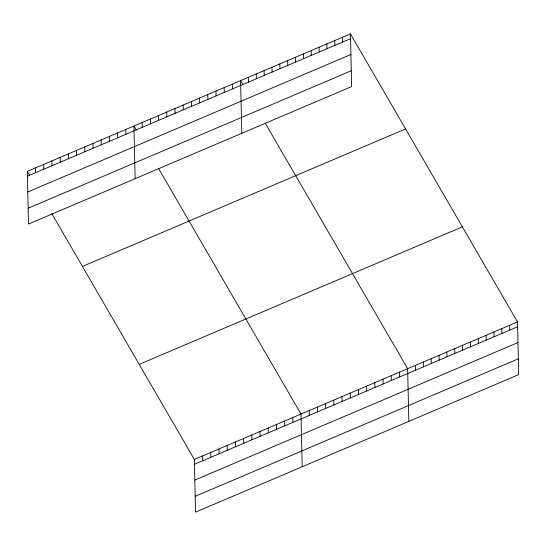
<?xml version="1.0" encoding="UTF-8"?>
<svg xmlns="http://www.w3.org/2000/svg" width="546" height="546" viewBox="0 0 546 546"><rect width="100%" height="100%" fill="white"/><g stroke="black" fill="none" stroke-linecap="round" stroke-linejoin="round"><path stroke-width="0.82" d="M350.45 33.866L351.644 86.561L28.494 224.065L27.3 171.376L350.45 33.866L517.506 321.935L518.7 374.624L195.55 512.134L194.356 459.439L51.713 213.472M27.409 176.187L350.559 38.677M27.771 191.987L350.914 54.477M28.139 208.265L351.29 70.755M82.426 266.434L405.576 128.924M139.223 364.38L462.373 226.87M194.356 459.439L517.506 321.935M194.465 464.257L517.615 326.747M194.82 480.057L517.97 342.547M195.195 496.334L518.338 358.824M242.943 84.691L240.581 80.617L241.776 133.313M265.383 123.396L407.63 368.687L408.831 421.382M136.302 130.071L133.941 125.996L135.135 178.692M158.749 168.775L300.996 414.066L302.191 466.755M27.3 171.376L29.661 175.45M509.657 325.273L509.766 330.084M501.808 328.61L501.917 333.422M493.959 331.954L494.069 336.766M486.111 335.292L486.22 340.103M478.262 338.629L478.371 343.441M470.42 341.967L470.529 346.785M462.571 345.311L462.68 350.123M454.722 348.648L454.832 353.46M446.874 351.986L446.983 356.804M439.025 355.33L439.134 360.142M431.176 358.667L431.285 363.479M423.327 362.005L423.437 366.816M415.479 365.349L415.588 370.161M399.433 372.174L399.542 376.986M391.229 375.668L391.339 380.48M383.026 379.156L383.135 383.968M374.822 382.65L374.931 387.462M366.619 386.138L366.728 390.95M358.415 389.632L358.524 394.444M342.601 37.203L342.711 42.015M350.211 393.12L350.32 397.932M334.753 40.541L334.862 45.359M342.008 396.608L342.117 401.426M326.904 43.885L327.013 48.696M333.804 400.102L333.913 404.914M319.055 47.222L319.164 52.034M325.6 403.59L325.709 408.401M311.213 50.56L311.322 55.378M317.397 407.084L317.506 411.896M303.364 53.904L303.474 58.715M309.2 410.572L309.309 415.383M295.516 57.241L295.625 62.053M287.667 60.579L287.776 65.39M292.793 417.553L292.902 422.365M279.818 63.923L279.927 68.735M284.589 421.048L284.698 425.86M271.969 67.26L272.079 72.072M276.385 424.535L276.494 429.347M264.121 70.598L264.23 75.409M268.182 428.023L268.291 432.842M256.272 73.935L256.381 78.754M259.978 431.517L260.087 436.329M248.43 77.279L248.539 82.091M251.774 435.005L251.883 439.817M243.571 438.499L243.68 443.311M232.378 84.111L232.487 88.923M235.367 441.987L235.476 446.799M224.174 87.599L224.283 92.41M227.163 445.481L227.273 450.293M215.97 91.086L216.08 95.905M218.966 448.969L219.076 453.781M207.767 94.581L207.876 99.392M210.763 452.457L210.872 457.275M199.563 98.068L199.672 102.88M202.559 455.951L202.668 460.763M191.359 101.563L191.469 106.374M183.156 105.05L183.265 109.862M174.952 108.545L175.061 113.356M166.748 112.032L166.858 116.844M158.552 115.527L158.661 120.338M150.348 119.014L150.457 123.826M142.144 122.502L142.253 127.32M125.737 129.484L125.846 134.296M117.533 132.978L117.643 137.79M109.33 136.466L109.439 141.278M101.126 139.96L101.235 144.772M92.922 143.448L93.032 148.259M84.719 146.935L84.828 151.754M76.515 150.43L76.624 155.241M68.318 153.917L68.427 158.736M60.115 157.412L60.224 162.223M51.911 160.899L52.02 165.711M43.707 164.394L43.817 169.205M35.504 167.881L35.613 172.693"/></g></svg>
